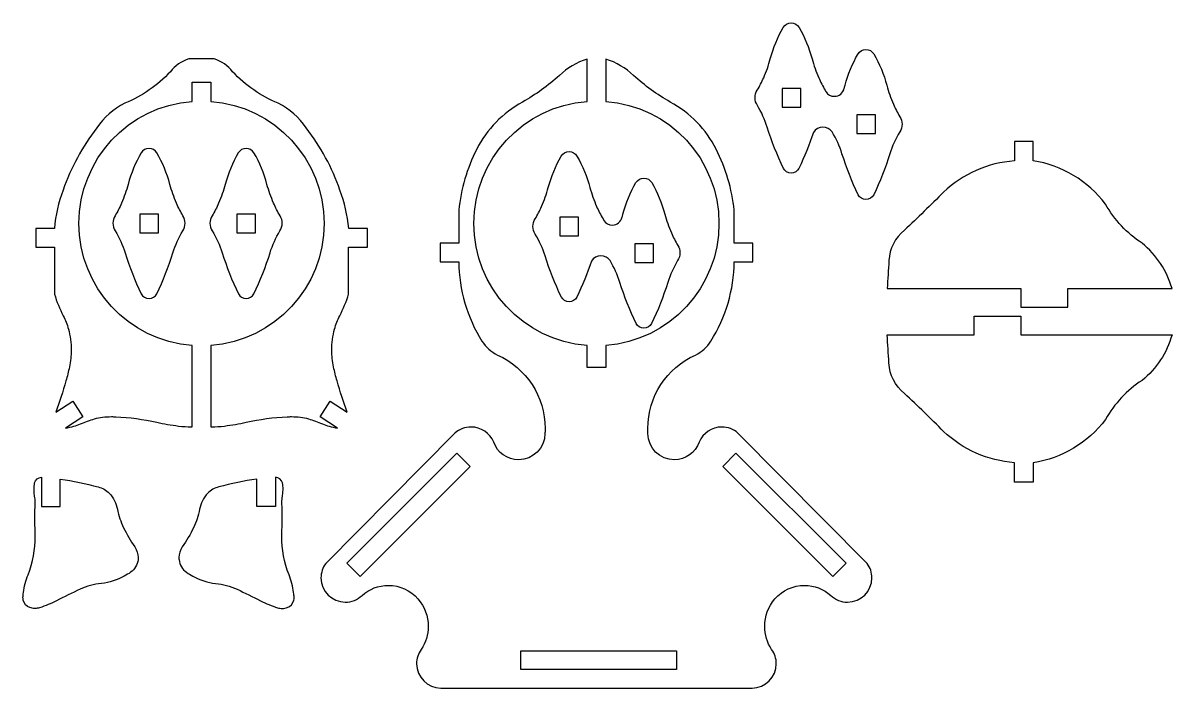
# Model space of a CAD drawing. Extents: x 0 to 1679, y -232 to 488.
# Drawn here: x 1108.5 to 1385.1, y 294.4 to 454.6 of the extents above; entities that cross this region are included whole.
import ezdxf

# ---------------------------------------------------------------- set-up
doc = ezdxf.new("R2010")
doc.units = 0
doc.layers.get('0').update_dxf_attribs({"linetype": 'CONTINUOUS'})

msp = doc.modelspace()

# ---------------------------------------------------------------- linework, layer by layer
at = {"color": 2}
for points in [[(1291.532612, 453.549837)], [(1295.32552, 453.549837)], [(1288.40193, 445.97053)], [(1298.456202, 445.97053)], [(1309.529861, 447.171262)], [(1313.325547, 447.171262)], [(1143.959961, 442.860327)], [(1158.951147, 442.860327)], [(1237.609761, 441.971142)], [(1255.479561, 441.971142)], [(1286.807762, 441.423322)], [(1300.050396, 441.423322)], [(1285.268469, 438.407971)], [(1291.223843, 438.824637), (1291.223843, 434.325795), (1295.722686, 434.325795), (1295.722686, 438.824637)], [(1301.592467, 438.407971)], [(1301.8194, 437.997788)], [(1306.399179, 439.591982)], [(1316.45623, 439.591982)], [(1132.994199, 435.267076)], [(1169.916909, 435.267076)], [(1228.750638, 435.556319)], [(1264.332149, 435.556319)], [(1285.291726, 434.755504)], [(1318.047619, 435.044773)], [(1313.722687, 427.950051), (1313.722687, 432.446089), (1309.224797, 432.446089), (1309.224797, 427.950051)], [(1319.589716, 432.032201)], [(1126.251055, 429.319163)], [(1176.656323, 429.319163)], [(1287.664377, 429.493048)], [(1298.793837, 428.252311)], [(1303.285245, 428.376956)], [(1319.56646, 428.376956)], [(1136.918261, 423.317276)], [(1140.711169, 423.317276)], [(1160.296051, 423.317276)], [(1164.089885, 423.317276)], [(1217.706771, 424.197121)], [(1275.379746, 424.197121)], [(1238.062701, 422.552762)], [(1241.855609, 422.552762)], [(1305.661626, 423.117304)], [(1317.191004, 423.117304)], [(1351.686162, 421.440348)], [(1291.558673, 419.590408)], [(1295.302263, 419.583873)], [(1133.788505, 415.737969)], [(1143.841825, 415.737969)], [(1157.166294, 415.737969)], [(1167.219641, 415.737969)], [(1256.063655, 416.174187)], [(1259.856563, 416.174187)], [(1118.120197, 414.346578)], [(1184.789959, 414.346578)], [(1234.932945, 414.970677)], [(1244.98907, 414.970677)], [(1309.555896, 413.211833)], [(1313.296708, 413.208129)], [(1330.125769, 413.864772)], [(1132.193385, 411.19076)], [(1145.436019, 411.19076)], [(1155.574905, 411.19076)], [(1168.817539, 411.19076)], [(1233.337852, 410.426247)], [(1246.580459, 410.426247)], [(1369.144878, 410.970336)], [(1130.654092, 408.178188)], [(1136.609466, 404.096963), (1141.108309, 404.096963), (1141.108309, 408.59488), (1136.609466, 408.59488)], [(1146.975312, 408.178188)], [(1154.032834, 408.178188)], [(1159.988181, 404.096963), (1164.489829, 404.096963), (1164.489829, 408.59488), (1159.988181, 408.59488)], [(1170.353101, 408.178188)], [(1231.799485, 407.413701)], [(1237.754832, 407.827562), (1237.754832, 403.328719), (1242.25648, 403.328719), (1242.25648, 407.827562)], [(1248.122557, 407.413701)], [(1248.34949, 407.000739)], [(1252.930195, 408.59488)], [(1262.986319, 408.59488)], [(1130.674571, 404.526673)], [(1146.954859, 404.526673)], [(1154.056091, 404.526673)], [(1170.33638, 404.526673)], [(1264.577709, 404.047672)], [(1231.821789, 403.758429)], [(1260.253703, 396.950144), (1260.253703, 401.448987), (1255.75486, 401.448987), (1255.75486, 396.950144)], [(1377.928648, 401.569902)], [(1133.046296, 399.263291)], [(1144.579404, 399.263291)], [(1156.427816, 399.263291)], [(1167.958119, 399.263291)], [(1234.194467, 398.495999)], [(1266.11978, 401.035099)], [(1245.3239, 397.252457)], [(1266.097475, 397.383585)], [(1316.964997, 397.377076)], [(1252.194494, 392.117397)], [(1263.72202, 392.117397)], [(1136.944296, 389.357846)], [(1140.681403, 389.354116)], [(1160.323038, 389.357846)], [(1164.062924, 389.354116)], [(1238.089662, 388.593333)], [(1241.833279, 388.586824)], [(1118.17322, 384.068428)], [(1184.734158, 384.068428)], [(1256.085986, 382.214758)], [(1259.826797, 382.211027)], [(1119.406522, 380.885676)], [(1183.500856, 380.885676)], [(1218.973543, 377.968883)], [(1274.112974, 377.968883)], [(1222.684589, 374.63172)], [(1270.405633, 374.63172)], [(1119.653008, 371.760567)], [(1183.254396, 371.760567)], [(1316.964997, 372.712009)], [(1118.80941, 368.390861)], [(1184.097967, 368.390861)], [(1377.928648, 368.519183)], [(1320.702104, 365.375484)], [(1127.646176, 359.675909)], [(1130.799189, 359.761449)], [(1172.111919, 359.761449)], [(1175.264906, 359.675909)], [(1120.73563, 357.487408)], [(1122.353054, 358.036154)], [(1125.72927, 359.266678)], [(1140.685107, 358.436071)], [(1145.918725, 357.523656)], [(1156.992384, 357.523656)], [(1162.22227, 358.436071)], [(1177.180886, 359.266678)], [(1180.557128, 358.036154)], [(1182.171748, 357.487408)], [(1369.144878, 359.115045)], [(1234.145175, 355.899723)], [(1258.941343, 355.899723)], [(1330.125769, 356.224313)], [(1221.801939, 353.632164)], [(1271.284579, 353.632164)], [(1189.617123, 321.301324), (1186.43437, 324.483151), (1212.94562, 350.984188), (1216.128399, 347.80514)], [(1276.960896, 347.80514), (1303.473125, 321.301324), (1306.652147, 324.483151), (1280.140897, 350.984188)], [(1351.686162, 348.645033)], [(1111.273257, 343.802047)], [(1169.26397, 345.189733)], [(1170.940926, 343.802047)], [(1111.14205, 341.791187)], [(1111.282491, 340.599742)], [(1126.596124, 342.847774)], [(1129.244074, 341.331738)], [(1152.969738, 341.331738)], [(1155.620493, 342.847774)], [(1170.930607, 340.599742)], [(1171.072001, 341.791187)], [(1111.394013, 338.778641)], [(1170.819085, 338.778641)], [(1131.225169, 337.47279)], [(1150.987718, 337.47279)], [(1111.41727, 332.20012)], [(1132.682626, 333.039987)], [(1149.531187, 333.039987)], [(1170.795829, 332.20012)], [(1135.378942, 328.413721)], [(1146.830214, 328.413721)], [(1136.166844, 325.315583)], [(1146.046148, 325.315583)], [(1311.734158, 324.404093)], [(1109.684407, 321.704047)], [(1132.865956, 321.35432)], [(1134.36527, 322.288141)], [(1147.847722, 322.288141)], [(1149.347037, 321.35432)], [(1172.528585, 321.704047)], [(1122.205258, 318.208768)], [(1127.350531, 319.618786)], [(1154.862461, 319.618786)], [(1160.007734, 318.208768)], [(1108.503202, 316.77179)], [(1108.536671, 315.58778)], [(1108.585963, 317.409833)], [(1116.535449, 315.428738)], [(1165.677543, 315.428738)], [(1173.627955, 317.409833)], [(1173.677247, 315.58778)], [(1173.709817, 316.77179)], [(1190.118455, 316.735516)], [(1203.571248, 315.876096)], [(1289.514317, 315.876096)], [(1302.964358, 316.735516)], [(1110.104804, 313.79364)], [(1112.454198, 313.76107)], [(1169.75972, 313.76107)], [(1172.108188, 313.79364)], [(1204.359045, 303.70775)], [(1265.814715, 303.379428), (1265.814715, 298.881512), (1228.31815, 298.881512), (1228.31815, 303.379428)], [(1288.730251, 303.70775)]]:
    msp.add_lwpolyline(points, close=True, dxfattribs=at)
for points in [[(1154.537871, 445.951031), (1148.369507, 445.951031)], [(1244.2943, 435.736738), (1244.2943, 445.901686)], [(1248.795948, 445.901686), (1248.795948, 435.736738)], [(1149.202865, 435.736606), (1149.202865, 440.326597), (1153.704512, 440.326597), (1153.704512, 435.736606)], [(1351.686162, 421.440348), (1351.686162, 426.053597), (1347.187319, 426.053597), (1347.187319, 421.391056)], [(1213.37533, 409.494278), (1213.37533, 401.57641), (1208.877414, 401.57641), (1208.877414, 397.078494), (1213.37533, 397.078494)], [(1279.710261, 397.078494), (1284.211882, 397.078494), (1284.211882, 401.57641), (1279.710261, 401.57641), (1279.710261, 409.494278)], [(1116.027502, 405.133098), (1111.525881, 405.133098), (1111.525881, 400.635208), (1116.049833, 400.635208), (1116.049833, 389.278789)], [(1186.86035, 389.278789), (1186.86035, 400.635208), (1191.385227, 400.635208), (1191.385227, 405.133098), (1186.887311, 405.133098)], [(1320.702104, 404.713601), (1320.702104, 404.709897)], [(1249.816234, 397.383585), (1249.816234, 397.379881)], [(1316.531583, 390.627396), (1348.759182, 390.627396), (1348.759182, 386.132284), (1360.006752, 386.132284), (1360.006752, 390.627396), (1385.123807, 390.627396)], [(1316.531583, 379.457958), (1337.511613, 379.457958), (1337.511613, 383.956801), (1348.759182, 383.956801), (1348.759182, 379.457958), (1385.123807, 379.457958)], [(1149.202865, 357.323551), (1149.202865, 376.921477)], [(1153.704512, 376.921477), (1153.704512, 357.323551)], [(1248.795948, 376.921609), (1248.795948, 371.590335), (1244.2943, 371.590335), (1244.2943, 376.921609)], [(1116.414429, 360.877593), (1116.414429, 360.877593), (1120.473349, 363.492074)], [(1120.473349, 363.492074), (1122.911114, 359.715914), (1118.684765, 356.992611)], [(1184.222612, 356.992611), (1184.222612, 356.992611), (1179.999995, 359.715914), (1182.434056, 363.492074), (1186.49668, 360.877593)], [(1212.476858, 355.837413), (1212.476858, 355.837413), (1181.351434, 324.404093)], [(1311.734158, 324.404093), (1280.609659, 355.837413)], [(1351.686162, 348.645033), (1351.686162, 344.035488), (1347.187319, 344.035488), (1347.187319, 348.698029)], [(1112.946111, 345.189733), (1112.946111, 338.125702), (1117.444954, 338.125702), (1117.444954, 344.747006)], [(1112.946482, 345.189733), (1112.946111, 345.189733)], [(1169.26397, 345.189733), (1169.26397, 338.125702), (1164.765128, 338.125702), (1164.765128, 344.747006)], [(1209.08019, 294.414287), (1284.005401, 294.414287)]]:
    msp.add_lwpolyline(points, dxfattribs=at)
for points in [[(1291.532612, 453.549837), (1291.936287, 454.209258), (1292.654313, 454.612907), (1293.429066, 454.612907)], [(1293.429066, 454.612907), (1294.206623, 454.612907), (1294.921871, 454.209258), (1295.32552, 453.549837)], [(1288.40193, 445.97053), (1289.110669, 448.621285), (1290.164451, 451.171577), (1291.532612, 453.549837)], [(1295.32552, 453.549837), (1296.69368, 451.171577), (1297.750267, 448.621285), (1298.456202, 445.97053)], [(1309.529861, 447.171262), (1309.93351, 447.834414), (1310.651536, 448.234358), (1311.429093, 448.234358)], [(1311.429093, 448.234358), (1312.200142, 448.234358), (1312.922825, 447.834414), (1313.325547, 447.171262)], [(1148.369507, 445.951031), (1146.627464, 445.379954), (1145.088171, 444.303841), (1143.959961, 442.860327)], [(1158.951147, 442.860327), (1157.819233, 444.303841), (1156.279914, 445.379954), (1154.537871, 445.951031)], [(1244.2943, 445.901686), (1241.790495, 445.124155), (1239.503411, 443.778299), (1237.609761, 441.971142)], [(1255.479561, 441.971142), (1253.583107, 443.778299), (1251.292291, 445.124155), (1248.795948, 445.901686)], [(1286.807762, 441.423322), (1287.454192, 442.896575), (1287.988994, 444.415415), (1288.40193, 445.97053)], [(1298.456202, 445.97053), (1298.869164, 444.415415), (1299.403966, 442.896575), (1300.050396, 441.423322)], [(1306.399179, 439.591982), (1307.107892, 442.246441), (1308.161701, 444.793029), (1309.529861, 447.171262)], [(1313.325547, 447.171262), (1314.694634, 444.793029), (1315.743786, 442.246441), (1316.45623, 439.591982)], [(1143.959961, 442.860327), (1140.895319, 439.572456), (1137.150777, 436.980306), (1132.994199, 435.267076)], [(1169.916909, 435.267076), (1165.756601, 436.980306), (1162.015789, 439.572456), (1158.951147, 442.860327)], [(1237.609761, 441.971142), (1234.896671, 439.519433), (1231.926908, 437.370911), (1228.750638, 435.556319)], [(1264.332149, 435.556319), (1261.158683, 437.370911), (1258.189847, 439.519433), (1255.479561, 441.971142)], [(1285.268469, 438.407971), (1285.839546, 439.38177), (1286.354822, 440.389066), (1286.807762, 441.423322)], [(1300.050396, 441.423322), (1300.503336, 440.389066), (1301.018612, 439.38177), (1301.592467, 438.407971)], [(1284.730889, 436.599862), (1284.730889, 437.242561), (1284.914113, 437.869438), (1285.268469, 438.407971)], [(1301.592467, 438.407971), (1301.678033, 438.279622), (1301.753387, 438.138229), (1301.8194, 437.997788)], [(1301.8194, 437.997788), (1302.275145, 437.337441), (1303.022937, 436.947736), (1303.820047, 436.947736)], [(1303.820047, 436.947736), (1304.968709, 436.947736), (1305.96296, 437.751328), (1306.199207, 438.873003)], [(1306.202938, 438.873003), (1306.265247, 439.11298), (1306.334065, 439.352931), (1306.399179, 439.591982)], [(1316.45623, 439.591982), (1316.869191, 438.036867), (1317.403994, 436.518026), (1318.047619, 435.044773)], [(1121.94938, 406.330893), (1121.94938, 421.74528), (1133.827557, 434.561909), (1149.202865, 435.736606)], [(1132.994199, 435.267076), (1130.25137, 433.925903), (1127.921502, 431.871334), (1126.251055, 429.319163)], [(1153.704512, 435.736606), (1169.083551, 434.561909), (1180.960776, 421.74528), (1180.960776, 406.330893)], [(1176.656323, 429.319163), (1174.989607, 431.871334), (1172.659739, 433.925903), (1169.916909, 435.267076)], [(1217.037111, 406.327322), (1217.037111, 421.745413), (1228.915262, 434.562041), (1244.2943, 435.736738)], [(1228.750638, 435.556319), (1224.003457, 432.980891), (1220.14824, 429.016851), (1217.706771, 424.197121)], [(1248.795948, 435.736738), (1264.171256, 434.562041), (1276.048481, 421.745413), (1276.048481, 406.327322)], [(1275.379746, 424.197121), (1272.938277, 429.016851), (1269.08306, 432.980891), (1264.332149, 435.556319)], [(1285.291726, 434.755504), (1284.924326, 435.300546), (1284.730889, 435.943219), (1284.730889, 436.599862)], [(1287.664377, 429.493048), (1287.086792, 431.336506), (1286.285977, 433.101806), (1285.291726, 434.755504)], [(1318.047619, 435.044773), (1318.503364, 434.010491), (1319.015835, 433.006926), (1319.589716, 432.032201)], [(1319.589716, 432.032201), (1319.937564, 431.493668), (1320.128223, 430.864013), (1320.128223, 430.224118)], [(1126.251055, 429.319163), (1122.747416, 424.803573), (1120.000856, 419.747597), (1118.120197, 414.346578)], [(1184.789959, 414.346578), (1182.913031, 419.747597), (1180.167423, 424.803573), (1176.656323, 429.319163)], [(1291.558673, 419.590408), (1290.029593, 422.795491), (1288.730251, 426.102888), (1287.664377, 429.493048)], [(1301.080922, 429.519109), (1300.151758, 429.519109), (1299.285856, 429.040107), (1298.793837, 428.252311)], [(1303.285245, 428.376956), (1302.780208, 429.095908), (1301.959868, 429.519109), (1301.080922, 429.519109)], [(1320.128223, 430.224118), (1320.128223, 429.56467), (1319.931055, 428.924776), (1319.56646, 428.376956)], [(1298.793837, 428.252311), (1297.806068, 425.296491), (1296.64161, 422.398325), (1295.302263, 419.583873)], [(1305.661626, 423.117304), (1305.084015, 424.957931), (1304.286005, 426.726961), (1303.285245, 428.376956)], [(1319.56646, 428.376956), (1318.569404, 426.726961), (1317.77232, 424.957931), (1317.191004, 423.117304)], [(1136.918261, 423.317276), (1135.550101, 420.939016), (1134.497218, 418.392427), (1133.788505, 415.737969)], [(1138.814715, 424.384076), (1138.040862, 424.384076), (1137.321909, 423.980427), (1136.918261, 423.317276)], [(1140.711169, 423.317276), (1140.307494, 423.980427), (1139.585737, 424.384076), (1138.814715, 424.384076)], [(1143.841825, 415.737969), (1143.133112, 418.392427), (1142.079329, 420.939016), (1140.711169, 423.317276)], [(1160.296051, 423.317276), (1158.92789, 420.939016), (1157.877812, 418.392427), (1157.166294, 415.737969)], [(1162.192505, 424.384076), (1161.421456, 424.384076), (1160.699699, 423.980427), (1160.296051, 423.317276)], [(1164.089885, 423.317276), (1163.686236, 423.980427), (1162.967258, 424.384076), (1162.192505, 424.384076)], [(1167.219641, 415.737969), (1166.514632, 418.392427), (1165.458045, 420.939016), (1164.089885, 423.317276)], [(1217.706771, 424.197121), (1215.380607, 419.599695), (1213.916641, 414.616268), (1213.37533, 409.494278)], [(1238.062701, 422.552762), (1238.46635, 423.212183), (1239.185329, 423.615858), (1239.959155, 423.615858)], [(1239.959155, 423.615858), (1240.736713, 423.615858), (1241.451961, 423.212183), (1241.855609, 422.552762)], [(1279.710261, 409.494278), (1279.16895, 414.616268), (1277.70218, 419.599695), (1275.379746, 424.197121)], [(1234.932945, 414.970677), (1235.641685, 417.625136), (1236.694541, 420.174528), (1238.062701, 422.552762)], [(1241.855609, 422.552762), (1243.22377, 420.174528), (1244.280357, 417.625136), (1244.98907, 414.970677)], [(1309.555896, 413.211833), (1308.026843, 416.416916), (1306.7275, 419.728044), (1305.661626, 423.117304)], [(1317.191004, 423.117304), (1316.127908, 419.72434), (1314.825788, 416.414138), (1313.296708, 413.208129)], [(1347.187319, 421.391056), (1340.799457, 420.935311), (1334.76783, 418.274317), (1330.125769, 413.864772)], [(1369.144878, 410.970336), (1364.888791, 416.577836), (1358.635787, 420.325156), (1351.686162, 421.440348)], [(1293.429066, 418.464976), (1292.645, 418.464976), (1291.926047, 418.897491), (1291.558673, 419.590408)], [(1295.302263, 419.583873), (1294.92838, 418.894686), (1294.210354, 418.464976), (1293.429066, 418.464976)], [(1133.788505, 415.737969), (1133.370886, 414.185632), (1132.839815, 412.664013), (1132.193385, 411.19076)], [(1145.436019, 411.19076), (1144.789589, 412.664013), (1144.254786, 414.185632), (1143.841825, 415.737969)], [(1157.166294, 415.737969), (1156.752407, 414.185632), (1156.217604, 412.664013), (1155.574905, 411.19076)], [(1168.817539, 411.19076), (1168.168331, 412.664013), (1167.636307, 414.185632), (1167.219641, 415.737969)], [(1252.930195, 408.59488), (1253.638908, 411.246561), (1254.695495, 413.795927), (1256.063655, 416.174187)], [(1256.063655, 416.174187), (1256.467303, 416.833608), (1257.182551, 417.237257), (1257.960109, 417.237257)], [(1257.960109, 417.237257), (1258.731158, 417.237257), (1259.452915, 416.833608), (1259.856563, 416.174187)], [(1259.856563, 416.174187), (1261.224723, 413.795927), (1262.274802, 411.246561), (1262.986319, 408.59488)], [(1118.120197, 414.346578), (1117.02178, 411.380519), (1116.315845, 408.283333), (1116.027502, 405.133098)], [(1186.887311, 405.133098), (1186.595264, 408.283333), (1185.889329, 411.380519), (1184.789959, 414.346578)], [(1233.337852, 410.426247), (1233.984255, 411.895795), (1234.519057, 413.41834), (1234.932945, 414.970677)], [(1244.98907, 414.970677), (1245.402957, 413.41834), (1245.93776, 411.895795), (1246.580459, 410.426247)], [(1311.429093, 412.089232), (1310.642249, 412.089232), (1309.927001, 412.518916), (1309.555896, 413.211833)], [(1313.296708, 413.208129), (1312.929334, 412.516137), (1312.210381, 412.089232), (1311.429093, 412.089232)], [(1330.125769, 413.864772), (1327.031361, 410.760124), (1323.891365, 407.71223), (1320.702104, 404.713601)], [(1132.193385, 411.19076), (1131.740445, 410.156504), (1131.225169, 409.152939), (1130.654092, 408.178188)], [(1146.975312, 408.178188), (1146.404235, 409.152939), (1145.888959, 410.156504), (1145.436019, 411.19076)], [(1155.574905, 411.19076), (1155.119187, 410.156504), (1154.606689, 409.152939), (1154.032834, 408.178188)], [(1170.353101, 408.178188), (1169.785755, 409.152939), (1169.266775, 410.156504), (1168.817539, 411.19076)], [(1231.799485, 407.413701), (1232.370561, 408.384695), (1232.884885, 409.39199), (1233.337852, 410.426247)], [(1246.580459, 410.426247), (1247.03713, 409.39199), (1247.548675, 408.384695), (1248.122557, 407.413701)], [(1377.928648, 401.569902), (1374.260359, 403.919322), (1371.241304, 407.151366), (1369.144878, 410.970336)], [(1130.654092, 408.178188), (1130.299735, 407.640607), (1130.116511, 407.01), (1130.116511, 406.3673)], [(1147.512892, 406.3673), (1147.512892, 407.01), (1147.325964, 407.640607), (1146.975312, 408.178188)], [(1154.032834, 408.178188), (1153.681256, 407.640607), (1153.494301, 407.01), (1153.494301, 406.3673)], [(1170.891634, 406.3673), (1170.891634, 407.01), (1170.707484, 407.640607), (1170.353101, 408.178188)], [(1231.260952, 405.602813), (1231.260952, 406.245486), (1231.447906, 406.872363), (1231.799485, 407.413701)], [(1248.122557, 407.413701), (1248.208123, 407.278816), (1248.28345, 407.14118), (1248.34949, 407.000739)], [(1248.34949, 407.000739), (1248.805235, 406.344096), (1249.553952, 405.94693), (1250.351036, 405.94693)], [(1250.351036, 405.94693), (1251.499698, 405.94693), (1252.49305, 406.754253), (1252.729296, 407.87688)], [(1252.733001, 407.876854), (1252.799041, 408.115878), (1252.864155, 408.355856), (1252.930195, 408.59488)], [(1262.986319, 408.59488), (1263.400207, 407.042543), (1263.935009, 405.520925), (1264.577709, 404.047672)], [(1149.202865, 376.921477), (1133.827557, 378.099905), (1121.94938, 390.912802), (1121.94938, 406.330893)], [(1130.116511, 406.3673), (1130.116511, 405.714388), (1130.309975, 405.070762), (1130.674571, 404.526673)], [(1130.674571, 404.526673), (1131.671626, 402.872975), (1132.472414, 401.103944), (1133.046296, 399.263291)], [(1144.579404, 399.263291), (1145.160693, 401.103944), (1145.957804, 402.872975), (1146.954859, 404.526673)], [(1146.954859, 404.526673), (1147.319455, 405.070762), (1147.512892, 405.714388), (1147.512892, 406.3673)], [(1153.494301, 406.3673), (1153.494301, 405.714388), (1153.687764, 405.070762), (1154.056091, 404.526673)], [(1180.960776, 406.330893), (1180.960776, 390.912802), (1169.083551, 378.099905), (1153.704512, 376.921477)], [(1154.056091, 404.526673), (1155.050342, 402.872975), (1155.85023, 401.103944), (1156.427816, 399.263291)], [(1167.958119, 399.263291), (1168.538509, 401.103944), (1169.335593, 402.872975), (1170.33638, 404.526673)], [(1170.33638, 404.526673), (1170.697245, 405.070762), (1170.891634, 405.714388), (1170.891634, 406.3673)], [(1244.2943, 376.921609), (1228.915262, 378.096306), (1217.037111, 390.912935), (1217.037111, 406.327322)], [(1231.821789, 403.758429), (1231.458146, 404.303471), (1231.260952, 404.94617), (1231.260952, 405.602813)], [(1276.048481, 406.327322), (1276.048481, 390.912935), (1264.171256, 378.096306), (1248.795948, 376.921609)], [(1264.577709, 404.047672), (1265.034379, 403.013415), (1265.545925, 402.00612), (1266.11978, 401.035099)], [(1320.702104, 404.709897), (1318.457776, 402.918536), (1317.096124, 400.244524), (1316.964997, 397.377076)], [(1234.194467, 398.495999), (1233.616881, 400.336626), (1232.819797, 402.10473), (1231.821789, 403.758429)], [(1385.123807, 390.627396), (1383.890531, 394.918832), (1381.380217, 398.732219), (1377.928648, 401.569902)], [(1133.046296, 399.263291), (1134.1159, 395.874031), (1135.415216, 392.566633), (1136.944296, 389.357846)], [(1140.681403, 389.354116), (1142.210457, 392.560125), (1143.516308, 395.874031), (1144.579404, 399.263291)], [(1156.427816, 399.263291), (1157.494616, 395.874031), (1158.793958, 392.566633), (1160.323038, 389.357846)], [(1164.062924, 389.354116), (1165.591977, 392.560125), (1166.89505, 395.874031), (1167.958119, 399.263291)], [(1238.089662, 388.593333), (1236.560609, 391.798416), (1235.261267, 395.105813), (1234.194467, 398.495999)], [(1247.611011, 398.522034), (1246.682774, 398.522034), (1245.815919, 398.043032), (1245.3239, 397.252457)], [(1249.816234, 397.379881), (1249.311197, 398.098833), (1248.490857, 398.522034), (1247.611011, 398.522034)], [(1266.658312, 399.224212), (1266.658312, 398.567569), (1266.461119, 397.927674), (1266.097475, 397.383585)], [(1266.11978, 401.035099), (1266.467627, 400.497519), (1266.658312, 399.866911), (1266.658312, 399.224212)], [(1213.37533, 397.078494), (1213.450684, 390.315823), (1215.387116, 383.703806), (1218.973543, 377.968883)], [(1245.3239, 397.252457), (1244.336158, 394.295712), (1243.171673, 391.402202), (1241.833279, 388.586824)], [(1252.194494, 392.117397), (1251.614104, 393.960855), (1250.81702, 395.726155), (1249.816234, 397.383585)], [(1266.097475, 397.383585), (1265.099467, 395.726155), (1264.302383, 393.960855), (1263.72202, 392.117397)], [(1274.112974, 377.968883), (1277.699401, 383.703806), (1279.634908, 390.315823), (1279.710261, 397.078494)], [(1316.964997, 397.377076), (1316.840352, 395.126239), (1316.695254, 392.878233), (1316.531583, 390.627396)], [(1256.085986, 382.214758), (1254.560636, 385.419841), (1253.257564, 388.727238), (1252.194494, 392.117397)], [(1263.72202, 392.117397), (1262.658924, 388.727238), (1261.355877, 385.417036), (1259.826797, 382.211027)], [(1116.049833, 389.278789), (1116.597652, 387.480945), (1117.306392, 385.735171), (1118.17322, 384.068428)], [(1136.944296, 389.357846), (1137.31167, 388.664929), (1138.030649, 388.235219), (1138.814715, 388.235219)], [(1138.814715, 388.235219), (1139.595977, 388.235219), (1140.314003, 388.664929), (1140.681403, 389.354116)], [(1160.323038, 389.357846), (1160.690412, 388.664929), (1161.412169, 388.235219), (1162.192505, 388.235219)], [(1162.192505, 388.235219), (1162.973793, 388.235219), (1163.695523, 388.664929), (1164.062924, 389.354116)], [(1184.734158, 384.068428), (1185.60379, 385.735171), (1186.31253, 387.480945), (1186.86035, 389.278789)], [(1239.959155, 387.467927), (1239.175089, 387.467927), (1238.457063, 387.897611), (1238.089662, 388.593333)], [(1241.833279, 388.586824), (1241.459396, 387.897611), (1240.743222, 387.467927), (1239.959155, 387.467927)], [(1118.17322, 384.068428), (1118.695005, 383.054651), (1119.107966, 381.987825), (1119.406522, 380.885676)], [(1183.500856, 380.885676), (1183.799411, 381.987825), (1184.212373, 383.054651), (1184.734158, 384.068428)], [(1257.960109, 381.089326), (1257.172312, 381.089326), (1256.45709, 381.52184), (1256.085986, 382.214758)], [(1259.826797, 382.211027), (1259.459423, 381.52184), (1258.740445, 381.089326), (1257.960109, 381.089326)], [(1119.406522, 380.885676), (1119.856684, 379.235682), (1120.082691, 377.528987), (1120.082691, 375.816683)], [(1182.824686, 375.816683), (1182.824686, 377.528987), (1183.054424, 379.235682), (1183.500856, 380.885676)], [(1316.964997, 372.712009), (1316.840352, 374.960041), (1316.695254, 377.210852), (1316.531583, 379.457958)], [(1385.123807, 379.457958), (1383.890531, 375.170253), (1381.380217, 371.354088), (1377.928648, 368.519183)], [(1218.973543, 377.968883), (1219.898976, 376.554209), (1221.177866, 375.402769), (1222.684589, 374.63172)], [(1270.405633, 374.63172), (1271.911456, 375.406499), (1273.187541, 376.554209), (1274.112974, 377.968883)], [(1120.082691, 375.816683), (1120.082691, 374.451301), (1119.938546, 373.09338), (1119.653008, 371.760567)], [(1183.254396, 371.760567), (1182.968858, 373.09338), (1182.824686, 374.451301), (1182.824686, 375.816683)], [(1222.684589, 374.63172), (1229.673293, 371.524295), (1234.17494, 364.597926), (1234.17494, 356.952579)], [(1258.914382, 356.95631), (1258.914382, 364.60163), (1263.416003, 371.528025), (1270.405633, 374.63172)], [(1119.653008, 371.760567), (1119.413031, 370.628653), (1119.131223, 369.503248), (1118.80941, 368.390861)], [(1184.097967, 368.390861), (1183.776155, 369.503248), (1183.494347, 370.628653), (1183.254396, 371.760567)], [(1320.702104, 365.375484), (1318.457776, 367.170549), (1317.096124, 369.844561), (1316.964997, 372.712009)], [(1118.80941, 368.390861), (1118.087654, 365.860994), (1117.286839, 363.358142), (1116.414429, 360.877593)], [(1186.49668, 360.877593), (1185.623317, 363.358142), (1184.823455, 365.860994), (1184.097967, 368.390861)], [(1377.928648, 368.519183), (1374.260359, 366.169763), (1371.241304, 362.934914), (1369.144878, 359.115045)], [(1330.125769, 356.224313), (1327.031361, 359.328961), (1323.891365, 362.376855), (1320.702104, 365.375484)], [(1125.72927, 359.266678), (1126.349639, 359.473159), (1126.992338, 359.607091), (1127.646176, 359.675909)], [(1127.646176, 359.675909), (1128.354916, 359.748458), (1129.066433, 359.784732), (1129.781681, 359.784732)], [(1129.781681, 359.784732), (1130.12302, 359.784732), (1130.45785, 359.778117), (1130.799189, 359.761449)], [(1130.799189, 359.761449), (1134.122409, 359.597751), (1137.433511, 359.155024), (1140.685107, 358.436071)], [(1162.22227, 358.436071), (1165.473867, 359.155024), (1168.784969, 359.597751), (1172.111919, 359.761449)], [(1172.111919, 359.761449), (1172.449527, 359.778117), (1172.788088, 359.784732), (1173.125696, 359.784732)], [(1173.125696, 359.784732), (1173.840945, 359.784732), (1174.556193, 359.748458), (1175.264906, 359.675909)], [(1175.264906, 359.675909), (1175.917844, 359.607091), (1176.557739, 359.473159), (1177.180886, 359.266678)], [(1118.684765, 356.992611), (1119.373978, 357.133051), (1120.059434, 357.297675), (1120.73563, 357.487408)], [(1120.73563, 357.487408), (1121.28345, 357.641792), (1121.821956, 357.825969), (1122.353054, 358.036154)], [(1122.353054, 358.036154), (1123.462637, 358.481686), (1124.588043, 358.891843), (1125.72927, 359.266678)], [(1140.685107, 358.436071), (1142.417864, 358.05568), (1144.162711, 357.750589), (1145.918725, 357.523656)], [(1145.918725, 357.523656), (1146.962294, 357.389724), (1148.01142, 357.320906), (1149.065229, 357.320906)], [(1149.065229, 357.320906), (1149.11079, 357.320906), (1149.157304, 357.320906), (1149.202865, 357.323551)], [(1153.704512, 357.323551), (1153.751, 357.320906), (1153.799366, 357.320906), (1153.842149, 357.320906)], [(1153.842149, 357.320906), (1154.895958, 357.320906), (1155.948814, 357.389724), (1156.992384, 357.523656)], [(1156.992384, 357.523656), (1158.747444, 357.750589), (1160.493245, 358.05568), (1162.22227, 358.436071)], [(1177.180886, 359.266678), (1178.320261, 358.891843), (1179.445666, 358.481686), (1180.557128, 358.036154)], [(1180.557128, 358.036154), (1181.085421, 357.825969), (1181.623928, 357.641792), (1182.171748, 357.487408)], [(1182.171748, 357.487408), (1182.847943, 357.297675), (1183.533399, 357.133051), (1184.222612, 356.992611)], [(1216.347897, 357.287409), (1214.923936, 357.287409), (1213.549267, 356.772133), (1212.476858, 355.837413)], [(1221.801939, 353.632164), (1220.896032, 355.843922), (1218.743805, 357.287409), (1216.347897, 357.287409)], [(1234.17494, 356.952579), (1234.17494, 356.601927), (1234.164622, 356.250375), (1234.145175, 355.899723)], [(1258.941343, 355.899723), (1258.924674, 356.250375), (1258.914382, 356.601927), (1258.914382, 356.95631)], [(1276.737694, 357.287409), (1274.34549, 357.287409), (1272.193264, 355.843922), (1271.284579, 353.632164)], [(1280.609659, 355.837413), (1279.536324, 356.772133), (1278.161655, 357.287409), (1276.737694, 357.287409)], [(1369.144878, 359.115045), (1364.888791, 353.51125), (1358.635787, 349.761125), (1351.686162, 348.645033)], [(1234.145175, 355.745338), (1234.145175, 352.241673), (1231.300957, 349.396529), (1227.792661, 349.396529)], [(1234.145175, 355.899723), (1234.145175, 355.847626), (1234.145175, 355.798334), (1234.145175, 355.745338)], [(1258.937639, 355.745338), (1258.937639, 355.798334), (1258.941343, 355.847626), (1258.941343, 355.899723)], [(1265.29293, 349.396529), (1261.789291, 349.396529), (1258.937639, 352.241673), (1258.937639, 355.745338)], [(1347.187319, 348.698029), (1340.799457, 349.15007), (1334.76783, 351.814768), (1330.125769, 356.224313)], [(1227.792661, 349.396529), (1225.099124, 349.396529), (1222.700411, 351.093011), (1221.801939, 353.632164)], [(1271.284579, 353.632164), (1270.388885, 351.093011), (1267.987394, 349.396529), (1265.29293, 349.396529)], [(1111.125381, 342.312046), (1111.125381, 342.8115), (1111.171869, 343.312806), (1111.273257, 343.802047)], [(1111.273257, 343.802047), (1111.430446, 344.602861), (1112.129872, 345.180446), (1112.946482, 345.189733)], [(1117.444954, 344.747006), (1120.535658, 344.320101), (1123.590061, 343.687641), (1126.596124, 342.847774)], [(1164.765128, 344.747006), (1161.678155, 344.320101), (1158.622826, 343.687641), (1155.620493, 342.847774)], [(1170.940926, 343.802047), (1170.780033, 344.602861), (1170.080607, 345.180446), (1169.26397, 345.189733)], [(1171.087876, 342.312046), (1171.087876, 342.8115), (1171.038584, 343.312806), (1170.940926, 343.802047)], [(1111.14205, 341.791187), (1111.131731, 341.961393), (1111.125381, 342.139035), (1111.125381, 342.312046)], [(1111.282491, 340.599742), (1111.217377, 340.993177), (1111.168085, 341.390317), (1111.14205, 341.791187)], [(1111.404331, 339.152524), (1111.404331, 339.635256), (1111.361548, 340.12074), (1111.282491, 340.599742)], [(1126.596124, 342.847774), (1127.606198, 342.611527), (1128.525122, 342.083234), (1129.244074, 341.331738)], [(1129.244074, 341.331738), (1130.264387, 340.262133), (1130.94987, 338.922786), (1131.225169, 337.47279)], [(1152.969738, 341.331738), (1151.949425, 340.262133), (1151.263017, 338.922786), (1150.987718, 337.47279)], [(1155.620493, 342.847774), (1154.606689, 342.611527), (1153.684986, 342.083234), (1152.969738, 341.331738)], [(1170.808767, 339.152524), (1170.808767, 339.635256), (1170.85155, 340.12074), (1170.930607, 340.599742)], [(1170.930607, 340.599742), (1170.996647, 340.993177), (1171.042235, 341.390317), (1171.072001, 341.791187)], [(1171.072001, 341.791187), (1171.081261, 341.961393), (1171.087876, 342.139035), (1171.087876, 342.312046)], [(1111.328899, 335.711194), (1111.328899, 336.734285), (1111.352182, 337.758328), (1111.394013, 338.778641)], [(1111.394013, 338.778641), (1111.400627, 338.90326), (1111.404331, 339.027905), (1111.404331, 339.152524)], [(1170.819085, 338.778641), (1170.812471, 338.90326), (1170.808767, 339.027905), (1170.808767, 339.152524)], [(1170.885125, 335.711194), (1170.885125, 336.734285), (1170.861842, 337.758328), (1170.819085, 338.778641)], [(1111.41727, 332.20012), (1111.358664, 333.371087), (1111.328899, 334.539275), (1111.328899, 335.711194)], [(1131.225169, 337.47279), (1131.517216, 335.940932), (1132.006457, 334.4472), (1132.682626, 333.039987)], [(1150.987718, 337.47279), (1150.695671, 335.940932), (1150.207382, 334.4472), (1149.531187, 333.039987)], [(1170.795829, 332.20012), (1170.85536, 333.371087), (1170.885125, 334.539275), (1170.885125, 335.711194)], [(1111.443199, 330.969596), (1111.443199, 331.37978), (1111.433938, 331.789937), (1111.41727, 332.20012)], [(1132.682626, 333.039987), (1133.456453, 331.429072), (1134.358655, 329.880465), (1135.378942, 328.413721)], [(1149.531187, 333.039987), (1148.753629, 331.429072), (1147.854258, 329.880465), (1146.830214, 328.413721)], [(1170.766989, 330.969596), (1170.766989, 331.37978), (1170.776249, 331.789937), (1170.795829, 332.20012)], [(1109.684407, 321.704047), (1110.849818, 324.655209), (1111.443199, 327.797983), (1111.443199, 330.969596)], [(1172.528585, 321.704047), (1171.364127, 324.655209), (1170.766989, 327.797983), (1170.766989, 330.969596)], [(1135.378942, 328.413721), (1135.907235, 327.651033), (1136.192774, 326.745126), (1136.192774, 325.816915)], [(1146.830214, 328.413721), (1146.301921, 327.651033), (1146.017308, 326.745126), (1146.017308, 325.816915)], [(1136.166844, 325.315583), (1136.029182, 324.09252), (1135.372539, 322.990371), (1134.36527, 322.288141)], [(1136.192774, 325.816915), (1136.192774, 325.650413), (1136.183513, 325.482058), (1136.166844, 325.315583)], [(1146.017308, 325.816915), (1146.017308, 325.650413), (1146.026569, 325.482058), (1146.046148, 325.315583)], [(1146.046148, 325.315583), (1146.181006, 324.09252), (1146.836723, 322.990371), (1147.847722, 322.288141)], [(1181.351434, 324.404093), (1180.616659, 323.402381), (1180.223224, 322.19514), (1180.223224, 320.954403)], [(1312.863294, 320.954403), (1312.863294, 322.19514), (1312.466154, 323.402381), (1311.734158, 324.404093)], [(1108.585963, 317.409833), (1108.772918, 318.881233), (1109.140292, 320.324721), (1109.684407, 321.704047)], [(1132.865956, 321.35432), (1131.162965, 320.406583), (1129.286037, 319.816906), (1127.350531, 319.618786)], [(1134.36527, 322.288141), (1133.87976, 321.952385), (1133.381232, 321.639859), (1132.865956, 321.35432)], [(1147.847722, 322.288141), (1148.333233, 321.952385), (1148.831761, 321.639859), (1149.347037, 321.35432)], [(1149.347037, 321.35432), (1151.050027, 320.406583), (1152.926955, 319.816906), (1154.862461, 319.618786)], [(1173.627955, 317.409833), (1173.441, 318.881233), (1173.073626, 320.324721), (1172.528585, 321.704047)], [(1180.223224, 320.954403), (1180.223224, 317.727915), (1182.844213, 315.109704), (1186.069775, 315.109704)], [(1307.016743, 315.109704), (1310.241379, 315.109704), (1312.863294, 317.727915), (1312.863294, 320.954403)], [(1122.205258, 318.208768), (1120.295787, 317.325192), (1118.403063, 316.397881), (1116.535449, 315.428738)], [(1127.350531, 319.618786), (1125.568483, 319.435562), (1123.830144, 318.960291), (1122.205258, 318.208768)], [(1154.862461, 319.618786), (1156.64451, 319.435562), (1158.383801, 318.960291), (1160.007734, 318.208768)], [(1160.007734, 318.208768), (1161.917206, 317.325192), (1163.807151, 316.397881), (1165.677543, 315.428738)], [(1190.118455, 316.735516), (1191.854916, 318.285974), (1194.099217, 319.14071), (1196.42165, 319.14071)], [(1196.42165, 319.14071), (1199.168211, 319.14071), (1201.777108, 317.951144), (1203.571248, 315.876096)], [(1289.514317, 315.876096), (1291.313114, 317.951144), (1293.921085, 319.14071), (1296.663915, 319.14071)], [(1296.663915, 319.14071), (1298.991004, 319.14071), (1301.231602, 318.285974), (1302.964358, 316.735516)], [(1108.470631, 316.283475), (1108.470631, 316.447173), (1108.48095, 316.609018), (1108.503202, 316.77179)], [(1108.536671, 315.58778), (1108.493888, 315.818443), (1108.470631, 316.050033), (1108.470631, 316.283475)], [(1108.503202, 316.77179), (1108.530163, 316.98478), (1108.556198, 317.197769), (1108.585963, 317.409833)], [(1110.104804, 313.79364), (1109.297481, 314.063356), (1108.69386, 314.750691), (1108.536671, 315.58778)], [(1116.535449, 315.428738), (1115.229598, 314.749765), (1113.861437, 314.191706), (1112.454198, 313.76107)], [(1165.677543, 315.428738), (1166.983394, 314.749765), (1168.351555, 314.191706), (1169.75972, 313.76107)], [(1172.108188, 313.79364), (1172.915511, 314.063356), (1173.516354, 314.750691), (1173.677247, 315.58778)], [(1173.709817, 316.77179), (1173.683623, 316.98478), (1173.65399, 317.197769), (1173.627955, 317.409833)], [(1173.677247, 315.58778), (1173.722835, 315.818443), (1173.742361, 316.050033), (1173.742361, 316.283475)], [(1173.742361, 316.283475), (1173.742361, 316.447173), (1173.7331, 316.609018), (1173.709817, 316.77179)], [(1186.069775, 315.109704), (1187.579302, 315.109704), (1189.033029, 315.691946), (1190.118455, 316.735516)], [(1203.571248, 315.876096), (1205.159859, 314.042904), (1206.03227, 311.699066), (1206.03227, 309.275271)], [(1287.054248, 309.275271), (1287.054248, 311.699066), (1287.922954, 314.042904), (1289.514317, 315.876096)], [(1302.964358, 316.735516), (1304.053489, 315.691946), (1305.507216, 315.109704), (1307.016743, 315.109704)], [(1111.328793, 313.591816), (1110.912127, 313.591816), (1110.498239, 313.659708), (1110.104804, 313.79364)], [(1112.454198, 313.76107), (1112.089602, 313.648542), (1111.709211, 313.591816), (1111.328793, 313.591816)], [(1169.75972, 313.76107), (1170.12339, 313.648542), (1170.501003, 313.591816), (1170.885125, 313.591816)], [(1170.885125, 313.591816), (1171.301791, 313.591816), (1171.711975, 313.659708), (1172.108188, 313.79364)], [(1206.03227, 309.275271), (1206.03227, 307.295103), (1205.451906, 305.35957), (1204.359045, 303.70775)], [(1288.730251, 303.70775), (1287.637416, 305.35957), (1287.054248, 307.295103), (1287.054248, 309.275271)], [(1204.359045, 303.70775), (1203.627075, 302.706963), (1203.233639, 301.500648), (1203.233639, 300.259911)], [(1289.852878, 300.259911), (1289.852878, 301.500648), (1289.458517, 302.706963), (1288.730251, 303.70775)], [(1203.233639, 300.259911), (1203.233639, 297.033423), (1205.85185, 294.414287), (1209.08019, 294.414287)], [(1284.005401, 294.414287), (1287.237472, 294.414287), (1289.852878, 297.033423), (1289.852878, 300.259911)]]:
    msp.add_open_spline(points, degree=3, dxfattribs=at)

doc.saveas('drawing.dxf')
